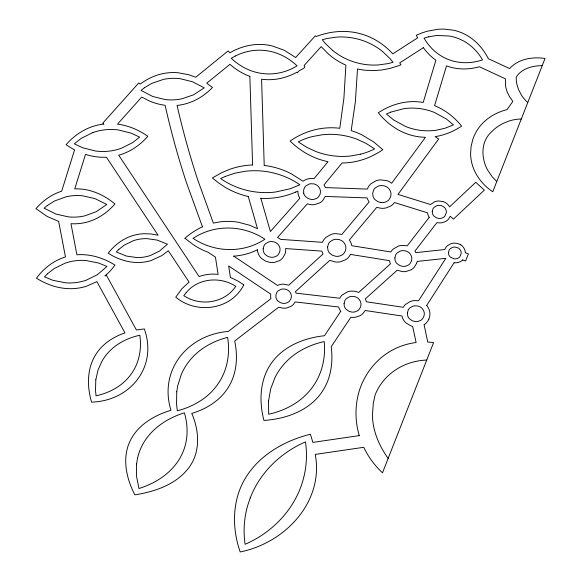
<?xml version="1.0" encoding="UTF-8"?>
<svg xmlns="http://www.w3.org/2000/svg" width="581" height="581" viewBox="0 0 581 581"><rect width="100%" height="100%" fill="white"/><g stroke="black" fill="none" stroke-linecap="round" stroke-linejoin="round"><path stroke-width="0.87" d="M428.894 319.063L429.78 316.1A14.358 13.407 13.5 0 0 426.701 305.432M426.694 305.432L454.081 262.794M243.795 284.85C231.245 309.942 196.581 314.626 175.752 297.138L181.947 288.663L189.086 282.097L168.33 250.745L161.874 255.589L151.271 260.484A43.452 40.561 13.5 0 1 139.883 262.474C128.677 262.961 117.602 259.264 108.255 253.214C114.689 244.717 123.724 238.043 134.08 235.24A43.401 40.517 13.5 0 1 144.146 233.7L151.06 233.947L158.054 235.211L106.432 157.219A55.827 52.116 13.5 0 1 85.509 154.386L74.738 188.89C89.489 188.273 103.81 194.57 114.929 203.982C106.664 213.539 95.429 220.831 82.872 223.039A47.119 43.989 13.5 0 1 70.976 223.692L76.903 254.783C90.309 253.759 103.716 257.979 114.973 265.11A68.609 64.048 13.5 0 1 105.088 275.859M340.749 311.336L324.467 335.745C304.429 337.851 283.76 345.971 271.654 362.798C259.743 379.357 258.872 401.289 263.941 420.455C281.378 419.184 299.193 414.108 312.629 402.48A61.114 57.054 13.5 0 0 324.764 387.404C331.46 375.05 333.022 360.525 331.192 346.741L350.866 317.248L351.846 317.349A15.106 14.104 13.5 0 0 355.884 317.117L359.792 315.795A13.298 12.412 13.5 0 0 363.183 313.261L365.151 310.501L401.95 315.999A13.334 12.448 13.5 0 0 406.148 323.08L411.043 325.934A13 12.136 13.5 0 0 412.655 326.428L416.112 342.521A66.793 62.356 13.5 0 0 395.116 348.687C378.151 356.77 365.267 372.348 359.501 390.112A88.857 82.96 13.5 0 0 359.24 435.612M423.324 47.693L399.728 62.871L400.948 64.781L398.188 65.864L389.887 68.435L381.615 70.018L373.416 70.613L365.362 70.25A62.051 57.933 13.5 0 1 357.504 68.95L355.39 101.464L351.193 130.674A67.374 62.893 13.5 0 1 361.68 134.734L373.605 141.873L382.806 149.702C373.772 155.977 363.394 160.363 352.522 162.121A65.798 61.426 13.5 0 1 342.027 163L324.009 184.911A14.22 13.276 13.5 0 1 325.316 187.59L367.366 189.086L368.18 187.242A14.394 13.436 13.5 0 1 370.983 183.712L376.038 180.771A16.965 15.84 13.5 0 1 380.301 179.856L387.091 180.684A15.418 14.394 13.5 0 1 391.659 183.255L425.437 137.29A53.132 49.603 13.5 0 1 409.322 134.669C397.034 130.805 386.336 122.765 378.325 112.779C389.045 105.626 401.849 101.319 414.805 101.631A53.132 49.603 13.5 0 1 423.2 102.452L435.881 60.242A52.958 49.443 13.5 0 1 423.375 47.664M105.067 275.837L106.417 275.212L136.426 330.001L144.313 328.926C157.894 366.807 130.405 400.963 91.566 402.146C87.441 388.05 86.859 372.247 93.425 358.775A51.331 47.925 13.5 0 1 102.024 346.675C108.4 340.277 116.454 335.782 124.966 332.891L96.889 281.632L86.467 286.244A50.67 47.308 13.5 0 1 71.55 288.684C59.131 288.91 46.93 284.792 36.487 278.219C43.633 268.371 53.735 260.499 65.45 256.94L58.666 221.397L47.112 216.408L35.949 208.673C42.812 200.757 51.636 194.359 61.68 191.178L74.586 149.847A72.465 67.657 13.5 0 1 66.118 144.669C73.947 135.584 84.354 128.583 96.003 125.525A53.626 50.06 13.5 0 1 103.796 124.051M295.635 192.129L297.857 191.134A13.566 12.666 13.5 0 0 299.869 198.23L270.412 231.507L260.84 198.274M92.822 132.584L81.231 138.365L74.281 143.834L82.611 147.756L95.538 151.016A52.66 49.167 13.5 0 0 121.088 148.38L132.686 142.599L139.636 137.131L131.306 133.216L118.379 129.948A52.66 49.167 13.5 0 0 92.822 132.584M360.554 154.19L350.699 155.984A70.417 65.74 13.5 0 1 316.049 151.59L306.833 147.363L298.249 141.858A68.246 63.714 13.5 0 1 312.338 136.571L322.201 134.777A70.417 65.74 13.5 0 1 356.85 139.171L366.059 143.398L374.651 148.903A68.246 63.714 13.5 0 1 360.554 154.19M359.29 435.605L312.854 442.395L310.392 434.218C284.588 440.732 259.373 454.872 245.371 478.207C232.03 500.285 231.804 528.056 240.178 551.95C284.828 543.017 324.111 502.18 315.265 454.4L363.771 447.305A85.865 80.163 13.5 0 0 382.494 472.818L433.6 342.558L427.725 342.056L424.108 324.677M542.233 65.646C532.632 65.66 521.593 68.442 516.233 77.128A33.277 31.069 13.5 0 0 516.988 84.681L518.688 89.895L521.164 94.659A38.041 35.514 13.5 0 0 527.751 102.568M381.078 202.58L377.781 201.643L374.81 199.472A8.642 8.069 13.5 0 1 373.089 196.589L372.668 193.328L373.648 189.972A8.635 8.061 13.5 0 1 375.326 187.859L378.362 186.094A10.182 9.507 13.5 0 1 380.918 185.542L384.237 185.804L386.772 186.908A8.897 8.308 13.5 0 1 389.401 189.377L390.25 190.858A9.478 8.846 13.5 0 1 390.977 194.889L390.461 197.242L388.958 199.726A8.642 8.069 13.5 0 1 386.881 201.411L384.455 202.362A9.768 9.122 13.5 0 1 381.078 202.58M465.396 252.728L468.402 253.846L465.592 261.022L462.658 259.932M460.726 244.812L457.603 243.41L453.768 243.112A11.714 10.937 13.5 0 0 450.82 243.744L447.326 245.785A9.979 9.318 13.5 0 0 445.387 248.225L444.814 249.532L415.843 252.641A13.973 13.043 13.5 0 0 414.907 251.137L436.948 222.61L438.793 222.864A12.557 11.729 13.5 0 0 442.62 222.567L445.387 221.564A11.083 10.342 13.5 0 0 448.547 219.073L450.268 216.263L453.412 219.146L484.336 190.14L475.774 182.274L449.614 206.821A11.627 10.85 13.5 0 0 443.368 201.629L438.43 200.975A13.123 12.252 13.5 0 0 434.958 201.672L430.419 204.497L397.949 194.403L438.662 139.004L435.096 136.637C444.581 135.206 453.63 131.429 461.597 126.135C454.458 117.239 445.22 109.874 434.566 105.655L446.506 65.864A44.534 41.578 13.5 0 0 454.189 68.035C462.541 69.669 471.242 69.03 479.412 66.757L505.397 78.82L505.499 85.233A31.258 29.181 13.5 0 0 507.409 92.488L509.384 96.475L512.841 101.406L507.039 109.606C498.04 111.872 489.5 116.316 482.949 122.954A47.925 44.744 13.5 0 0 472.716 139.68L471.046 146.811L470.595 153.965A47.09 43.967 13.5 0 0 473.326 167.967C477.023 177.75 484.169 185.942 492.746 191.795L545.051 58.47C532.646 56.604 518.368 58.804 509.646 68.58L488.352 58.703C483.53 49.269 476.384 40.888 467.182 35.506A44.396 41.447 13.5 0 0 453.376 30.161L443.325 29.05L438.096 29.246L427.347 31.192L421.864 32.95L416.33 35.245L417.543 37.918L392.771 53.859C386.939 47.439 379.959 42.057 372.189 38.193A61.426 57.345 13.5 0 0 352.878 32.158C340.531 30.335 327.815 32.071 316.202 36.53L315.33 35.819L295.671 57.519L284.189 50.227L271.966 45.855A51.121 47.722 13.5 0 0 259.308 44.432C248.944 44.505 238.74 47.613 229.815 52.82L228.101 50.925L195.782 77.229L188.658 74.702L177.859 72.727A50.365 47.017 13.5 0 0 163.566 73.489C155.083 75.131 147.073 78.893 140.21 84.114L138.757 82.93L102.75 123.201L103.796 124.051M233.685 256.105L277.515 285.445A14.387 13.436 13.5 0 1 283.601 284.124L288.815 285.177L323.036 253.999A14.503 13.545 13.5 0 1 321.881 251.123L285.634 248.566A14.097 13.16 13.5 0 1 284.879 254.296L282.548 258.138A13.269 12.39 13.5 0 1 279.345 260.731L274.305 262.423A15.106 14.104 13.5 0 1 270.412 262.503L265.728 261.239L261.327 258.284A13.305 12.426 13.5 0 1 257.695 251.66L257.47 249.801M184.94 238.261L193.328 244.681A67.512 63.031 13.5 0 0 208.129 252.256L215.442 257.129L218.107 274.399A39.007 36.414 13.5 0 0 199.087 276.585L118.742 155.214C130.071 152.055 140.159 145.163 147.806 136.288C138.823 129.977 128.423 125.511 117.493 124.138L141.728 97.049L148.91 100.753A54.411 50.794 13.5 0 0 165.098 105.299A912.424 851.819 13.5 0 0 186.443 182.63L202.464 226.859M332.644 50.416L325.469 43.59L322.259 39.726L327.168 38.455L337.067 37.075A61.935 57.817 13.5 0 1 382.683 51.607L389.851 58.449L393.061 62.312L388.152 63.583L378.246 64.963A61.935 57.817 13.5 0 1 332.637 50.431M496.77 181.541L492.376 176.994L487.532 169.95A39.929 37.278 13.5 0 1 484.547 162.738C481.315 152.222 482.702 139.927 491.192 132.207A44.033 41.106 13.5 0 1 502.957 123.492L508.644 121.153A42.072 39.276 13.5 0 1 521.31 118.974M277.653 300.769L280.173 302.599L282.932 303.384A8.345 7.793 13.5 0 0 285.794 303.195L287.856 302.396A7.328 6.841 13.5 0 0 289.621 300.98L290.899 298.874L291.342 296.884A8.018 7.488 13.5 0 0 290.725 293.478L290.006 292.221A7.531 7.03 13.5 0 0 287.777 290.13L285.641 289.2L282.853 288.989A8.73 8.149 13.5 0 0 280.681 289.454L278.103 290.936A7.255 6.776 13.5 0 0 276.672 292.73L275.931 294.872L275.997 297.675A7.255 6.776 13.5 0 0 277.653 300.776M388.137 458.453C381.514 449.055 376.197 438.575 373.815 427.267A72.748 67.919 13.5 0 1 372.45 415.335L373.314 403.156L375.152 394.855A59.407 55.464 13.5 0 1 426.766 360.075M248.269 196.494L257.514 228.711L249.416 225.188L238.37 222.262A58.245 54.374 13.5 0 0 218.863 222.036L213.358 223.111L197.874 180.299A919.403 858.34 13.5 0 1 177.052 105.415C190.575 104.122 203.168 97.245 212.472 87.491L206.72 83.206L229.945 64.317L232.284 66.292A58.754 54.854 13.5 0 0 249.845 76.394M303.71 193.19L303.631 190.132L304.437 187.801A7.945 7.415 13.5 0 1 305.991 185.847L308.801 184.221A9.456 8.824 13.5 0 1 311.162 183.712L314.219 183.952L316.558 184.969A8.214 7.669 13.5 0 1 318.984 187.249L319.768 188.622A8.751 8.17 13.5 0 1 320.436 192.34L319.957 194.512L318.562 196.814A7.96 7.43 13.5 0 1 316.645 198.375L314.401 199.239A9.042 8.439 13.5 0 1 311.285 199.436L308.257 198.571L305.512 196.574A7.96 7.437 13.5 0 1 303.71 193.19M230.432 277.558L228.631 265.96L270.79 294.16A12.985 12.121 13.5 0 0 270.92 298.663L228.253 331.468C187.917 334.634 158.497 370.061 170.974 410.317C153.907 415.357 136.833 425.503 129.425 442.417C122.075 459.477 126.578 478.991 134.865 494.845C155.301 491.679 177.023 484.205 189.566 466.739C200.627 451.154 199.181 430.216 191.766 413.425C203.197 409.961 214.099 404.107 222.291 395.291A58.485 54.599 13.5 0 0 231.332 381.768C237.164 369.066 237.549 354.519 234.695 341.003L278.655 307.211L283.383 308.235A13.959 13.029 13.5 0 0 286.753 307.974L291.052 306.325A12.194 11.38 13.5 0 0 293.768 304.016L295.184 301.924L338.745 307A13.283 12.404 13.5 0 0 340.749 311.336M264.217 165.462L261.588 79.227A51.389 47.976 13.5 0 0 272.685 79.561C281.175 78.951 289.454 76.322 296.898 72.24L297.53 72.748C298.126 69.647 307.327 68.58 304.132 65.464L321.191 46.633L328.163 53.757A64.251 59.981 13.5 0 0 345.898 65.159L343.894 98.385L339.769 128.278A64.934 60.627 13.5 0 0 323.871 128.169C311.75 129.49 300.086 134.109 290.093 141.06C297.98 148.83 307.451 155.054 317.887 158.831A65.697 61.332 13.5 0 0 328.025 161.663L314.132 178.549L312.026 178.403A15.484 14.452 13.5 0 0 304.255 180.408L302.999 181.214L291.546 173.959A73.896 68.986 13.5 0 0 264.217 165.432M252.597 164.975L249.866 76.343M193.124 238.363A62.269 58.129 13.5 0 0 264.885 239.241A62.269 58.129 13.5 0 0 193.095 238.341M252.597 164.953A74.237 69.306 13.5 0 0 229.401 169.434L221.949 172.528L212.392 177.96L218.579 182.921L225.065 187.198A75.08 70.09 13.5 0 0 248.261 196.516M184.976 238.297A72.712 67.883 13.5 0 1 202.442 226.808M295.613 192.086A74.303 69.364 13.5 0 1 260.84 198.339M257.448 249.757A61.295 57.221 13.5 0 1 233.693 256.163M230.454 277.515A61.041 56.982 13.5 0 1 243.773 284.886M428.88 319.056A13.799 12.884 13.5 0 1 424.13 324.699M462.708 259.976A10.581 9.877 13.5 0 1 454.088 262.743M460.748 244.783A10.589 9.884 13.5 0 1 465.366 252.728M327.568 247.063L327.982 250.317A8.642 8.069 13.5 0 0 329.703 253.2L332.673 255.379L335.971 256.315A9.768 9.122 13.5 0 0 339.355 256.098L341.773 255.146A8.642 8.069 13.5 0 0 343.85 253.461L345.354 250.977L345.877 248.624A9.478 8.846 13.5 0 0 345.143 244.594L344.301 243.105A8.897 8.308 13.5 0 0 341.664 240.643L339.13 239.532L335.811 239.278A10.182 9.507 13.5 0 0 333.254 239.822L330.219 241.587A8.635 8.061 13.5 0 0 328.541 243.708L327.568 247.063M448.503 252.437L448.634 254.144A6.021 5.621 13.5 0 0 450.413 257.129L453.754 258.77A6.732 6.289 13.5 0 0 456.07 258.821L457.792 258.334A5.955 5.563 13.5 0 0 459.767 256.896L461.176 253.527A6.536 6.101 13.5 0 0 460.406 250.208A6.18 5.766 13.5 0 0 458.264 248L454.792 247.019A7.001 6.536 13.5 0 0 452.432 247.433L450.333 248.653A5.984 5.592 13.5 0 0 449.171 250.12L448.503 252.437M263.142 248.748L263.316 251.021A7.96 7.437 13.5 0 0 265.118 254.413L267.863 256.41L270.891 257.274A9.042 8.439 13.5 0 0 274.007 257.078L276.251 256.206A7.96 7.43 13.5 0 0 278.168 254.652L279.563 252.35L280.042 250.179A8.751 8.17 13.5 0 0 279.374 246.46L278.589 245.088A8.214 7.669 13.5 0 0 276.164 242.807L273.825 241.79L270.768 241.551A9.456 8.824 13.5 0 0 268.407 242.059L265.597 243.686A7.945 7.415 13.5 0 0 264.043 245.64L263.142 248.748M344.068 303.543L344.242 305.824A7.96 7.437 13.5 0 0 346.044 309.215L348.789 311.213L351.817 312.077A9.042 8.439 13.5 0 0 354.94 311.881L357.177 311.009A7.96 7.43 13.5 0 0 359.102 309.455L360.496 307.153L360.975 304.974A8.751 8.17 13.5 0 0 360.3 301.263L359.523 299.89A8.214 7.669 13.5 0 0 357.09 297.61L354.751 296.593L351.694 296.354A9.456 8.824 13.5 0 0 349.334 296.862L346.53 298.489A7.945 7.415 13.5 0 0 344.976 300.442L344.068 303.543M394.891 257.819L395.065 260.092A7.96 7.437 13.5 0 0 396.867 263.483L399.612 265.481L402.64 266.345A9.042 8.439 13.5 0 0 405.756 266.149L408 265.277A7.96 7.43 13.5 0 0 409.917 263.723L411.312 261.421L411.791 259.242A8.751 8.17 13.5 0 0 411.116 255.531L410.339 254.158A8.214 7.669 13.5 0 0 407.906 251.878L405.574 250.861L402.517 250.622A9.456 8.824 13.5 0 0 400.156 251.13L397.346 252.757A7.945 7.415 13.5 0 0 395.792 254.71L394.891 257.819M407.383 313.006L407.557 315.28A7.96 7.437 13.5 0 0 409.358 318.671L412.103 320.668L415.132 321.533A9.042 8.439 13.5 0 0 418.247 321.337L420.491 320.472A7.96 7.43 13.5 0 0 422.409 318.911L423.803 316.609L424.283 314.437A8.751 8.17 13.5 0 0 423.614 310.719L422.83 309.346A8.214 7.669 13.5 0 0 420.404 307.066L418.066 306.049L415.008 305.809A9.456 8.824 13.5 0 0 412.648 306.318L409.837 307.945A7.945 7.415 13.5 0 0 408.283 309.898L407.383 313.006M432.271 211.361L432.417 213.263A6.638 6.195 13.5 0 0 433.92 216.081L436.208 217.752L438.728 218.471A7.531 7.03 13.5 0 0 441.328 218.311L443.194 217.584A6.631 6.195 13.5 0 0 444.799 216.285L446.361 212.552A7.292 6.805 13.5 0 0 445.794 209.458L445.148 208.31A6.841 6.391 13.5 0 0 443.121 206.415L441.175 205.565L438.626 205.369A7.88 7.357 13.5 0 0 436.658 205.79L434.319 207.148A6.623 6.18 13.5 0 0 433.019 208.775L432.271 211.361M268.524 401.159L268.662 414.224C281.386 411.457 293.594 405.858 303.384 397.193A69.836 65.195 13.5 0 0 317.923 378.195C323.486 366.901 325.44 354.061 324.227 341.577C311.503 344.344 299.295 349.944 289.512 358.608A69.836 65.195 13.5 0 0 274.966 377.606L270.666 388.9L268.524 401.159M136.571 464.059L136.491 476.035L138.953 488.512C155.163 483.486 170.538 473.755 179.449 458.983A61.172 57.112 13.5 0 0 185.833 443.005C187.997 433.027 187.256 422.583 184.402 412.815C168.192 417.841 152.818 427.572 143.906 442.344A61.172 57.112 13.5 0 0 137.523 458.322L136.571 464.059M176.755 391.776L176.551 404.289L177.321 410.789C189.646 407.637 201.375 401.718 210.54 392.807A66.612 62.182 13.5 0 0 223.7 373.598C228.515 362.217 229.582 349.508 227.621 337.365C215.304 340.51 203.568 346.429 194.41 355.347A66.612 62.182 13.5 0 0 181.243 374.549L177.713 385.806L176.755 391.776M95.814 379.8L95.487 390.338L96.061 395.828C106.563 393.533 116.665 388.878 124.61 381.55A54.629 50.997 13.5 0 0 133.812 370.039C139.832 359.595 141.597 347.082 139.81 335.237C129.309 337.532 119.214 342.194 111.261 349.515A54.629 50.997 13.5 0 0 102.067 361.026L98.036 369.981L95.814 379.8M250.244 497.917L247.767 505.259A104.812 97.848 13.5 0 0 245.088 544.281C272.169 532.675 294.567 509.472 302.803 480.915A104.812 97.848 13.5 0 0 305.483 441.887C280.79 452.534 259.939 472.636 250.244 497.917M325.273 196.436L322.963 200.271A13.29 12.404 13.5 0 1 319.782 202.863L314.779 204.577A15.099 14.097 13.5 0 1 310.9 204.672L307.298 203.873L277.522 237.498A14.031 13.102 13.5 0 1 280.572 239.365L322.448 242.321L323.116 240.904A14.394 13.436 13.5 0 1 325.912 237.418L330.923 234.506A16.965 15.84 13.5 0 1 335.15 233.591L341.897 234.383L369.167 201.897A14.431 13.472 13.5 0 1 367.141 197.91L325.273 196.436M416.613 263.367L414.297 267.209A13.269 12.39 13.5 0 1 411.094 269.802L406.054 271.494A15.106 14.104 13.5 0 1 402.161 271.574L397.222 270.187L365.304 298.91A14.467 13.508 13.5 0 1 366.306 301.771L403.287 307.298A13.218 12.339 13.5 0 1 405.364 304.56L410.048 301.583A15.723 14.685 13.5 0 1 414.34 300.573L418.581 300.74L445.801 258.349L417.194 261.421A13.588 12.688 13.5 0 1 416.621 263.367M350.503 254.413L348.847 256.94A14.409 13.45 13.5 0 1 345.651 259.736L340.568 261.733A16.297 15.215 13.5 0 1 335.237 261.958L329.79 260.339L295.453 291.626A13.218 12.346 13.5 0 1 296.019 293.151L339.762 298.242A13.225 12.346 13.5 0 1 342.129 295.032L347.678 291.793A15.76 14.714 13.5 0 1 351.447 291.081L355.129 291.263L358.709 292.425L390.49 263.825A13.414 12.528 13.5 0 1 389.43 260.658L350.503 254.413M429.192 217.396L407.23 245.821L401.674 245.4A15.767 14.721 13.5 0 0 398.232 246.148L393.134 249.118A13.225 12.346 13.5 0 0 390.868 251.972L351.759 245.698A15.527 14.496 13.5 0 0 349.355 239.982L376.72 207.381L381.259 208.303A16.29 15.208 13.5 0 0 386.104 207.911L390.693 206.037A14.394 13.436 13.5 0 0 393.627 203.582L394.47 202.544L427.587 212.842A11.192 10.443 13.5 0 0 429.185 217.396M186.196 292.642L183.792 295.664C200.227 306.688 224.636 303.238 235.763 286.324C220.446 276.244 198.034 278.001 186.196 292.642M118.822 249.423L116.331 251.987L126.564 256.098L136.942 257.572A38.622 36.058 13.5 0 0 150.312 255.538L159.47 251.094L167.43 244.209L157.197 240.091L146.819 238.617A38.622 36.058 13.5 0 0 133.441 240.65L124.29 245.095L118.822 249.423M47.519 273.767L44.483 276.846L52.798 280.282L65.508 282.816A49.392 46.11 13.5 0 0 86.097 280.253L97.281 274.784L106.969 266.483L98.661 263.048L85.944 260.513A49.392 46.11 13.5 0 0 65.355 263.077L54.178 268.545L47.519 273.767M47.439 205.456L44.105 208.18L55.929 214.055L68.267 216.866A48.078 44.89 13.5 0 0 84.673 215.892L96.293 211.666L106.766 204.468L94.95 198.593L82.604 195.79A48.078 44.89 13.5 0 0 66.198 196.756L54.578 200.982L47.439 205.456M144.444 87.731L141.023 90.396L152.788 96.504L165.157 99.54A48.651 45.42 13.5 0 0 181.708 98.872L193.517 94.848L204.243 87.833L192.478 81.732L180.11 78.689A48.651 45.42 13.5 0 0 163.559 79.365L151.75 83.388L144.444 87.731M235.298 56.008L231.267 58.282C237.811 64.556 245.799 69.335 254.522 71.877A49.065 45.805 13.5 0 0 271.748 73.874C280.703 73.388 289.461 70.548 297.087 65.849C290.536 59.574 282.548 54.803 273.833 52.254A49.065 45.805 13.5 0 0 256.599 50.256C249.198 50.678 241.921 52.668 235.298 56.008M225.312 176.413L220.627 178.556C229.226 184.569 239.067 188.723 249.322 190.902A76.031 70.984 13.5 0 0 275.234 192.071L290.355 188.723L299.876 184.78C291.277 178.766 281.436 174.612 271.182 172.434A76.031 70.984 13.5 0 0 245.269 171.257L235.094 173.153L225.312 176.413M390.65 112.169L386.43 114.029L393.591 119.947L405.516 126.462A55.5 51.811 13.5 0 0 436.178 130.231L444.973 128.256L453.492 124.886L446.331 118.967L434.406 112.453A55.5 51.811 13.5 0 0 403.744 108.683L390.65 112.169M428.393 36.843L424.05 38.121C428.291 45.514 434.334 51.883 441.676 56.248A43.611 40.721 13.5 0 0 456.986 61.942C465.504 63.474 474.35 62.625 482.535 59.887C478.294 52.493 472.251 46.117 464.909 41.752A43.611 40.721 13.5 0 0 449.6 36.058L437.035 35.426L428.393 36.843"/></g></svg>
